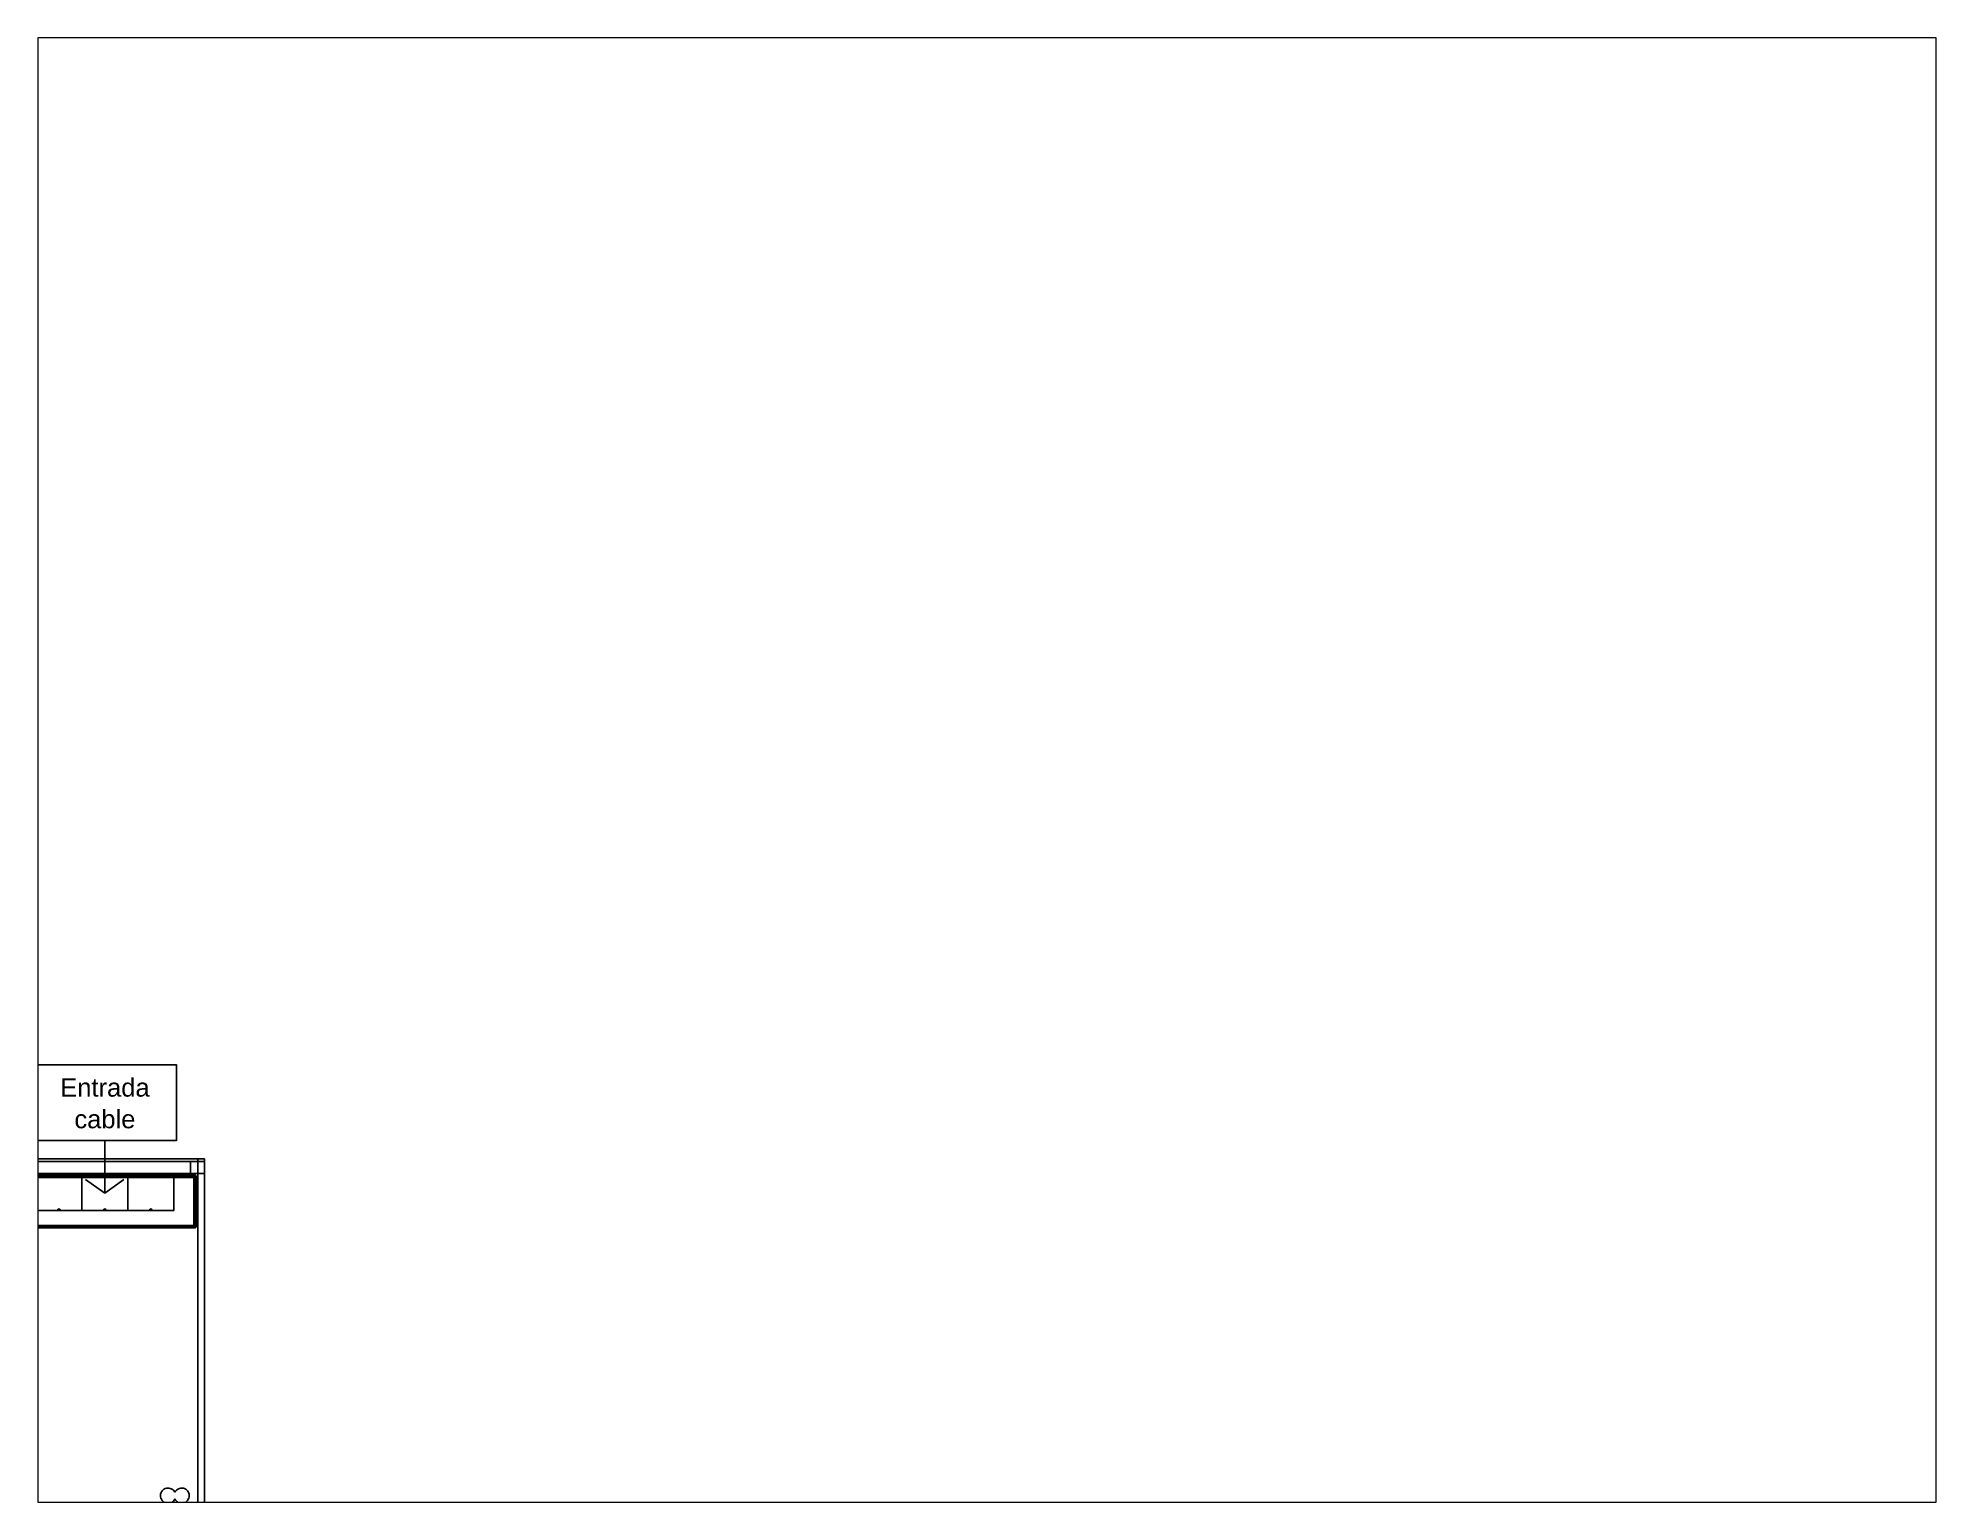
# Paper-space layout 'Sheet2' of a CAD drawing. Header units: millimetres. Extents: x 56 to 504, y 43 to 389.
# The model-space entities are those that its viewports show. They can reach past a viewport. Long polylines and large blocks are cut down to what shows.
import ezdxf
from ezdxf.enums import TextEntityAlignment as Align

# ---------------------------------------------------------------- set-up
doc = ezdxf.new("R2010")
doc.units = ezdxf.units.MM
doc.layers.add('DIMENSIONES', color=130, linetype='Continuous', lineweight=5)
doc.styles.get("Standard").update_dxf_attribs({"font": 'arial.ttf'})

msp = doc.modelspace()

# ---------------------------------------------------------------- linework, layer by layer
at = {"color": 7}
for p, q in [((30.01, 115.47), (30.01, 99.93)), ((24.23, 103.77), (30.01, 99.61)), ((30.01, 99.61), (35.78, 103.77))]:
    msp.add_line(p, q, dxfattribs=at)
for p, q in [((60, 110), (0, 110)), ((55.85, 109.23), (60, 109.23)), ((58.02, 110), (58.02, 0)), ((60, 0), (60, 110)), ((55.85, 105.6), (60, 105.6))]:
    msp.add_line(p, q)
msp.add_lwpolyline([(8.43, 138.31), (51.58, 138.31), (51.58, 115.47), (8.43, 115.47)], close=True, dxfattribs=at)
for points in [[(4.05, 109.23), (55.85, 109.23), (55.85, 105.6), (4.05, 105.6)], [(9.21, 104.75), (23.07, 104.75), (23.07, 94.48), (9.21, 94.48)], [(23.07, 104.75), (36.94, 104.75), (36.94, 94.48), (23.07, 94.48)], [(36.94, 104.75), (50.8, 104.75), (50.8, 94.48), (36.94, 94.48)]]:
    msp.add_lwpolyline(points, close=True)
at = {"lineweight": 53}
msp.add_lwpolyline([(2.85, 104.75), (57.16, 104.75), (57.16, 89.5), (2.85, 89.5)], close=True, dxfattribs=at)
for centre, radius, start, end in [((16.24, 104.75), 0.427, 180, 0), ((30.01, 104.75), 0.427, 180, 0), ((43.87, 104.75), 0.427, 180, 0), ((16.24, 94.48), 0.427, 0, 180), ((30.01, 94.48), 0.427, 0, 180), ((43.87, 94.48), 0.427, 0, 180), ((49.06, 8.62), 2.28, 25.9708, 334.0292), ((53.16, 8.62), 2.28, 205.9708, 154.0292)]:
    msp.add_arc(centre, radius, start, end)

# ---------------------------------------------------------------- texts
at = {"layer": 'DIMENSIONES', "color": 7, "linetype": 'Continuous', "lineweight": 18}
for s, p in [('Entrada', (30.06, 131.56)), ('cable', (30.06, 122.04))]:
    msp.add_text(s, height=5.5, dxfattribs=at).set_placement(p, align=Align.MIDDLE)

psp = doc.layouts.new('Sheet2')

# ---------------------------------------------------------------- viewports
at = {"layer": '0'}
psp.add_viewport(center=(280, 216), size=(448, 345.6), view_center_point=(295.51, 227.01), view_height=440.64, dxfattribs=at)

doc.saveas('drawing.dxf')
